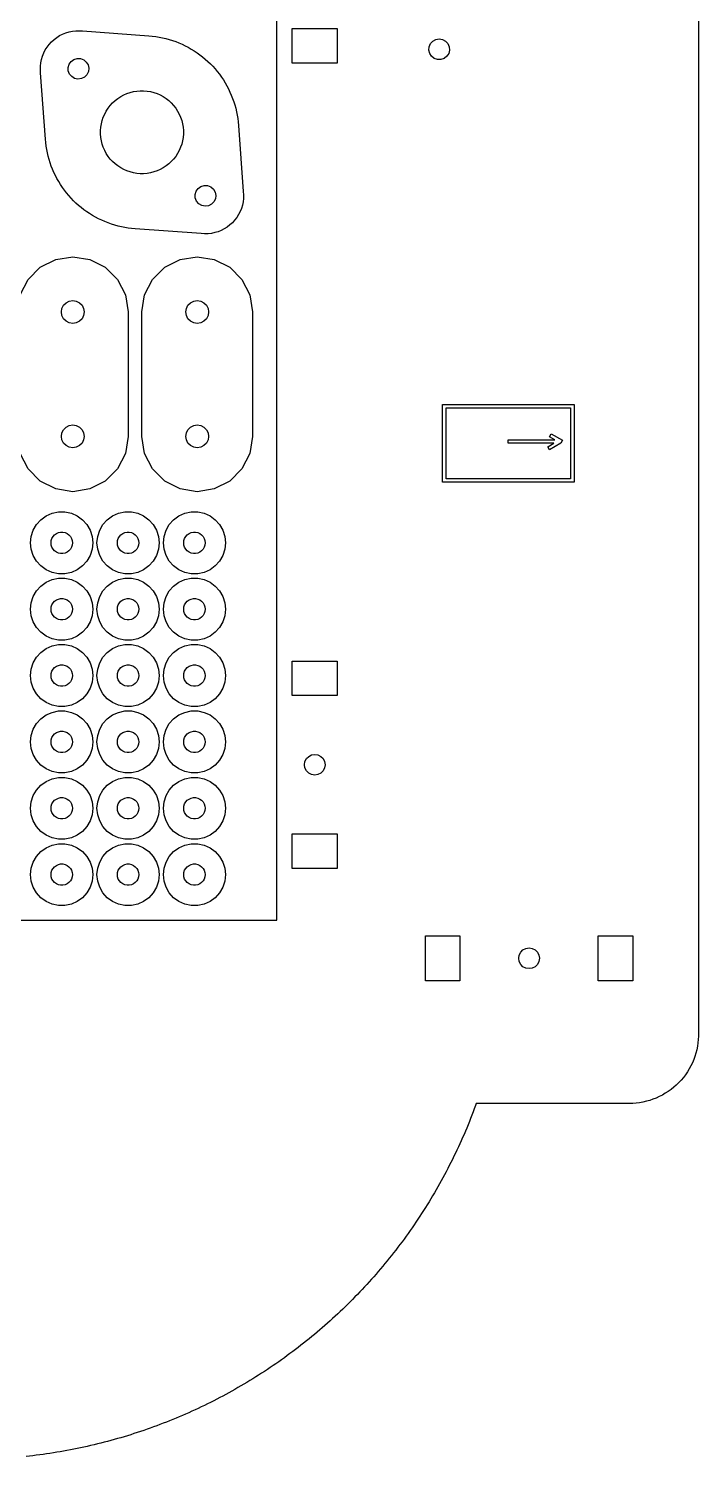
# Model space of a CAD drawing. Extents: x 3 to 1396, y 3 to 487.
# Drawn here: x 1299.6 to 1396.5, y 13.4 to 220 of the extents above; entities that cross this region are included whole.
import ezdxf

# ---------------------------------------------------------------- set-up
doc = ezdxf.new("R2010")
doc.units = 0
doc.layers.add('Layer_1', color=7, linetype='CONTINUOUS')

msp = doc.modelspace()

# ---------------------------------------------------------------- linework, layer by layer
at = {"layer": 'Layer_1', "color": 7}
for points in [[(1208.962078, 88.959543), (1208.982116, 88.959543), (1208.982088, 89.200533), (1209.09207, 89.668514), (1209.31209, 90.095516), (1209.632074, 90.456535), (1210.032096, 90.730516), (1210.482071, 90.901543), (1210.962074, 90.959539), (1335.462094, 90.959539), (1335.462094, 368.959528), (1210.962074, 368.959528), (1210.482071, 369.017527), (1210.032096, 369.188529), (1209.632074, 369.462527), (1209.31209, 369.823529), (1209.09207, 370.250528), (1208.982088, 370.718529), (1208.982088, 370.959527), (1208.96205, 370.959527), (1208.962078, 417.084527), (1208.971956, 417.584529)], [(1396.462084, 385.459529), (1396.462084, 74.45953), (1396.462084, 74.45953), (1396.462084, 74.210525), (1396.432084, 73.712516), (1396.382074, 73.216539), (1396.312083, 72.723525), (1396.212092, 72.234518), (1396.092091, 71.751523), (1395.94209, 71.274539), (1395.772079, 70.80653), (1395.582087, 70.346536), (1395.362095, 69.897521), (1395.122093, 69.45954), (1394.862082, 69.034513), (1394.582089, 68.622525), (1394.282087, 68.224535), (1393.962075, 67.842519), (1393.622082, 67.477521), (1393.26208, 67.128525), (1392.892086, 66.799539), (1392.502083, 66.48853), (1392.092071, 66.197531), (1391.672096, 65.926513), (1391.242074, 65.677536), (1390.80209, 65.449529), (1390.342096, 65.244523), (1389.882073, 65.062518), (1389.412089, 64.903514), (1388.932085, 64.768527), (1388.442091, 64.657529), (1387.952097, 64.571536), (1387.462074, 64.509531), (1386.962089, 64.471516), (1386.462076, 64.459381)], [(1301.282076, 214.521528), (1301.342076, 215.012527), (1301.442096, 215.495528), (1301.582078, 215.968529), (1301.762079, 216.425529), (1301.982071, 216.866529), (1302.252073, 217.284529), (1302.552076, 217.676527), (1302.882078, 218.040529), (1303.242081, 218.374527), (1303.632084, 218.673528), (1304.052087, 218.935529), (1304.492071, 219.159528), (1304.952093, 219.342527), (1305.422078, 219.484527), (1305.912072, 219.584527), (1306.402095, 219.639529), (1306.892089, 219.650536), (1307.382083, 219.617527), (1316.962088, 218.923529), (1317.462073, 218.879527), (1317.952096, 218.817529), (1318.45208, 218.737527), (1318.942075, 218.639528), (1319.422078, 218.524528), (1319.902082, 218.392527), (1320.382085, 218.243528), (1320.85207, 218.077528), (1321.322083, 217.893527), (1321.782077, 217.693528), (1322.23208, 217.478528), (1322.672093, 217.246527), (1323.102087, 216.999529), (1323.53208, 216.737528), (1323.952084, 216.459528), (1324.352077, 216.167527), (1324.74208, 215.860528), (1325.132083, 215.539529), (1325.502076, 215.206529), (1325.862079, 214.858527), (1326.212091, 214.499529), (1326.542093, 214.127529), (1326.862077, 213.743529), (1327.17207, 213.350529), (1327.462081, 212.944529), (1327.742074, 212.528528), (1328.002085, 212.103527), (1328.252078, 211.669528), (1328.482089, 211.226527), (1328.69209, 210.775527), (1328.892073, 210.316527), (1329.082093, 209.851529), (1329.242085, 209.380528), (1329.392086, 208.904527), (1329.532097, 208.421529), (1329.642079, 207.935528), (1329.74207, 207.444529), (1329.82208, 206.952528), (1329.88208, 206.455529), (1329.922071, 205.957528), (1330.622095, 196.383537), (1330.652096, 195.890523), (1330.642218, 195.397538)], [(1337.712082, 214.959528), (1337.712082, 219.959527), (1344.212083, 219.959527), (1344.212083, 214.959528), (1337.712082, 214.959528)], [(1357.472097, 216.835527), (1357.512088, 217.327528), (1357.70208, 217.779529), (1358.042073, 218.143528), (1358.472095, 218.378529), (1358.962089, 218.459527), (1359.452083, 218.378529), (1359.882077, 218.143528), (1360.22207, 217.779529), (1360.41209, 217.327528), (1360.462072, 216.835527), (1360.33208, 216.356528), (1360.062078, 215.943527), (1359.672075, 215.640528), (1359.212081, 215.479528), (1358.712096, 215.479528), (1358.252074, 215.640528), (1357.862071, 215.943527), (1357.592069, 216.356528), (1357.472097, 216.835527)], [(1305.282096, 214.337527), (1305.422078, 214.810529), (1305.71209, 215.212529), (1306.112083, 215.499529), (1306.582096, 215.640528), (1307.082081, 215.61953), (1307.542075, 215.440528), (1307.912096, 215.121527), (1308.17208, 214.697527), (1308.272071, 214.214529), (1308.21207, 213.72453), (1307.992078, 213.280529), (1307.642094, 212.930528), (1307.202082, 212.714527), (1306.712088, 212.652528), (1306.222093, 212.753527), (1305.80209, 213.007527), (1305.482078, 213.383529), (1305.302077, 213.843529), (1305.282039, 214.337527)], [(1301.272085, 214.028528), (1301.281963, 214.521528)], [(1330.642077, 195.397538), (1330.582076, 194.906527), (1330.492076, 194.423532), (1330.342074, 193.950528), (1330.162073, 193.493525), (1329.942081, 193.052525), (1329.672079, 192.634526), (1329.372077, 192.242519), (1329.042074, 191.878537), (1328.682072, 191.544527), (1328.292097, 191.245541), (1327.872094, 190.983526), (1327.432081, 190.759526), (1326.972087, 190.576533), (1326.502074, 190.434519), (1326.01208, 190.334527), (1325.522086, 190.279522), (1325.032092, 190.268516), (1324.542069, 190.301536), (1314.962092, 190.99552), (1314.462079, 191.039519), (1313.972085, 191.101523), (1313.482091, 191.181533), (1312.982078, 191.27952), (1312.502074, 191.394526), (1312.02207, 191.526521), (1311.542095, 191.675535), (1311.072082, 191.841538), (1310.602069, 192.025518), (1310.142075, 192.225529), (1309.692072, 192.440526), (1309.252088, 192.672513), (1308.822094, 192.919542), (1308.392072, 193.181529), (1307.982088, 193.459518), (1307.572075, 193.751533), (1307.182072, 194.058534), (1306.792069, 194.379534), (1306.422076, 194.712528), (1306.062073, 195.060536), (1305.71209, 195.419523), (1305.382087, 195.79152), (1305.062075, 196.17554), (1304.752082, 196.568534), (1304.462071, 196.974539), (1304.182078, 197.390535), (1303.922095, 197.815533), (1303.672074, 198.249534), (1303.442092, 198.692539), (1303.23209, 199.14353), (1303.032079, 199.602536), (1302.842087, 200.067525), (1302.682095, 200.538526), (1302.532094, 201.014522), (1302.392084, 201.497517), (1302.282074, 201.983532), (1302.182082, 202.474542), (1302.102072, 202.96654), (1302.042072, 203.463533), (1302.002081, 203.961529), (1301.302085, 213.535528), (1301.272085, 214.028528)], [(1309.972093, 204.712528), (1309.972093, 205.206529), (1310.012084, 205.701527), (1310.092094, 206.190528), (1310.212095, 206.671528), (1310.372086, 207.140528), (1310.572069, 207.594527), (1310.812071, 208.030527), (1311.082073, 208.445529), (1311.382075, 208.837527), (1311.722096, 209.202528), (1312.082071, 209.538528), (1312.472074, 209.842529), (1312.892077, 210.113527), (1313.33209, 210.349527), (1313.782093, 210.54953), (1314.252078, 210.710529), (1314.732081, 210.832528), (1315.222075, 210.913528), (1315.71207, 210.954527), (1316.212083, 210.954527), (1316.702077, 210.913528), (1317.192071, 210.832528), (1317.672075, 210.710529), (1318.142088, 210.54953), (1318.592091, 210.349527), (1319.032075, 210.113527), (1319.452078, 209.842529), (1319.842081, 209.538528), (1320.202084, 209.202528), (1320.542077, 208.837527), (1320.842079, 208.445529), (1321.112081, 208.030527), (1321.352083, 207.594527), (1321.552094, 207.140528), (1321.712086, 206.671528), (1321.832087, 206.190528), (1321.912097, 205.701527), (1321.962078, 205.206529), (1321.962078, 204.712528), (1321.912097, 204.217527), (1321.832087, 203.728529), (1321.712086, 203.247521), (1321.552094, 202.778524), (1321.352083, 202.324541), (1321.112081, 201.888536), (1320.842079, 201.473528), (1320.542077, 201.081521), (1320.202084, 200.716523), (1319.842081, 200.380538), (1319.452078, 200.076528), (1319.032075, 199.805538), (1318.592091, 199.569516), (1318.142088, 199.369533), (1317.672075, 199.208525), (1317.192071, 199.086521), (1316.702077, 199.005523), (1316.212083, 198.964516), (1315.71207, 198.964516), (1315.222075, 199.005523), (1314.732081, 199.086521), (1314.252078, 199.208525), (1313.782093, 199.369533), (1313.33209, 199.569516), (1312.892077, 199.805538), (1312.472074, 200.076528), (1312.082071, 200.380538), (1311.722096, 200.716523), (1311.382075, 201.081521), (1311.082073, 201.473528), (1310.812071, 201.888536), (1310.572069, 202.324541), (1310.372086, 202.778524), (1310.212095, 203.247521), (1310.092094, 203.728529), (1310.012084, 204.217527), (1309.972093, 204.712528)], [(1323.662072, 195.953515), (1323.812073, 196.42652), (1324.092094, 196.827529), (1324.492088, 197.114521), (1324.972091, 197.255519), (1325.462085, 197.235482), (1325.922079, 197.055537), (1326.302092, 196.736513), (1326.552084, 196.31253), (1326.652075, 195.829535), (1326.592075, 195.339513), (1326.372083, 194.895521), (1326.022071, 194.545537), (1325.582086, 194.329524), (1325.092092, 194.268536), (1324.612088, 194.369543), (1324.182095, 194.622527), (1323.862083, 194.99952), (1323.682082, 195.458526), (1323.662044, 195.953515)], [(1297.96207, 160.95954), (1297.96207, 178.959533), (1298.352073, 181.431517), (1299.492081, 183.661524), (1301.262094, 185.431537), (1303.492073, 186.567538), (1305.962082, 186.959517), (1308.432091, 186.567538), (1310.66207, 185.431537), (1312.432083, 183.661524), (1313.572091, 181.431517), (1313.962094, 178.959533), (1313.962094, 160.95954), (1313.572091, 158.487528), (1312.432083, 156.257521), (1310.66207, 154.487536), (1308.432091, 153.351535), (1305.962082, 152.959528), (1303.492073, 153.351535), (1301.262094, 154.487536), (1299.492081, 156.257521), (1298.352073, 158.487528), (1297.96207, 160.95954)], [(1315.96209, 160.95954), (1315.96209, 178.959533), (1316.352093, 181.431517), (1317.492073, 183.661524), (1319.262086, 185.431537), (1321.492094, 186.567538), (1323.962074, 186.959517), (1326.432083, 186.567538), (1328.66209, 185.431537), (1330.432075, 183.661524), (1331.572084, 181.431517), (1331.962086, 178.959533), (1331.962086, 160.95954), (1331.572084, 158.487528), (1330.432075, 156.257521), (1328.66209, 154.487536), (1326.432083, 153.351535), (1323.962074, 152.959528), (1321.492094, 153.351535), (1319.262086, 154.487536), (1317.492073, 156.257521), (1316.352093, 158.487528), (1315.96209, 160.95954)], [(1304.31207, 178.959533), (1304.39208, 179.469536), (1304.622091, 179.92953), (1304.992084, 180.294528), (1305.452078, 180.528519), (1305.962082, 180.609517), (1306.472086, 180.528519), (1306.93208, 180.294528), (1307.302073, 179.92953), (1307.532084, 179.469536), (1307.612094, 178.959533), (1307.532084, 178.449529), (1307.302073, 177.989535), (1306.93208, 177.624537), (1306.472086, 177.390518), (1305.962082, 177.30952), (1305.452078, 177.390518), (1304.992084, 177.624537), (1304.622091, 177.989535), (1304.39208, 178.449529), (1304.31207, 178.959533)], [(1322.31209, 178.959533), (1322.392072, 179.469536), (1322.622083, 179.92953), (1322.992076, 180.294528), (1323.45207, 180.528519), (1323.962074, 180.609517), (1324.472078, 180.528519), (1324.932072, 180.294528), (1325.302094, 179.92953), (1325.532076, 179.469536), (1325.612086, 178.959533), (1325.532076, 178.449529), (1325.302094, 177.989535), (1324.932072, 177.624537), (1324.472078, 177.390518), (1323.962074, 177.30952), (1323.45207, 177.390518), (1322.992076, 177.624537), (1322.622083, 177.989535), (1322.392072, 178.449529), (1322.31209, 178.959533)], [(1304.31207, 160.95954), (1304.39208, 161.469516), (1304.622091, 161.929538), (1304.992084, 162.294536), (1305.452078, 162.528527), (1305.962082, 162.609524), (1306.472086, 162.528527), (1306.93208, 162.294536), (1307.302073, 161.929538), (1307.532084, 161.469516), (1307.612094, 160.95954), (1307.532084, 160.449537), (1307.302073, 159.989514), (1306.93208, 159.624516), (1306.472086, 159.390526), (1305.962082, 159.309528), (1305.452078, 159.390526), (1304.992084, 159.624516), (1304.622091, 159.989543), (1304.39208, 160.449537), (1304.31207, 160.95954)], [(1322.31209, 160.95954), (1322.392072, 161.469516), (1322.622083, 161.929538), (1322.992076, 162.294536), (1323.45207, 162.528527), (1323.962074, 162.609524), (1324.472078, 162.528527), (1324.932072, 162.294536), (1325.302094, 161.929538), (1325.532076, 161.469516), (1325.612086, 160.95954), (1325.532076, 160.449537), (1325.302094, 159.989514), (1324.932072, 159.624516), (1324.472078, 159.390526), (1323.962074, 159.309528), (1323.45207, 159.390526), (1322.992076, 159.624516), (1322.622083, 159.989543), (1322.392072, 160.449537), (1322.31209, 160.95954)], [(1299.862074, 145.55952), (1299.962094, 146.495539), (1300.252077, 147.389534), (1300.72209, 148.204535), (1301.352095, 148.903515), (1302.112091, 149.456529), (1302.972079, 149.839533), (1303.892095, 150.034521), (1304.832092, 150.034521), (1305.75208, 149.839533), (1306.612096, 149.456529), (1307.372092, 148.903543), (1308.002097, 148.204535), (1308.472082, 147.389534), (1308.762093, 146.495539), (1308.862085, 145.55952), (1308.762093, 144.62353), (1308.472082, 143.729535), (1308.002097, 142.914534), (1307.372092, 142.215526), (1306.612096, 141.662539), (1305.75208, 141.279536), (1304.832092, 141.08452), (1303.892095, 141.08452), (1302.972079, 141.279536), (1302.112091, 141.662539), (1301.352095, 142.215526), (1300.72209, 142.914534), (1300.252077, 143.729535), (1299.962094, 144.62353), (1299.862074, 145.55952)], [(1309.462089, 145.55952), (1309.56208, 146.495539), (1309.852092, 147.389534), (1310.322077, 148.204535), (1310.952081, 148.903515), (1311.712078, 149.456529), (1312.572093, 149.839533), (1313.492081, 150.034521), (1314.432079, 150.034521), (1315.352095, 149.839533), (1316.212083, 149.456529), (1316.972079, 148.903543), (1317.602084, 148.204535), (1318.072096, 147.389534), (1318.36208, 146.495539), (1318.462071, 145.55952), (1318.36208, 144.62353), (1318.072096, 143.729535), (1317.602084, 142.914534), (1316.972079, 142.215526), (1316.212083, 141.662539), (1315.352095, 141.279536), (1314.432079, 141.08452), (1313.492081, 141.08452), (1312.572093, 141.279536), (1311.712078, 141.662539), (1310.952081, 142.215526), (1310.322077, 142.914534), (1309.852092, 143.729535), (1309.56208, 144.62353), (1309.462089, 145.55952)], [(1319.062076, 145.55952), (1319.162095, 146.495539), (1319.452078, 147.389534), (1319.922091, 148.204535), (1320.552096, 148.903515), (1321.312092, 149.456529), (1322.17208, 149.839533), (1323.092096, 150.034521), (1324.032094, 150.034521), (1324.952082, 149.839533), (1325.812069, 149.456529), (1326.572094, 148.903543), (1327.20207, 148.204535), (1327.672083, 147.389534), (1327.962094, 146.495539), (1328.062086, 145.55952), (1327.962094, 144.62353), (1327.672083, 143.729535), (1327.20207, 142.914534), (1326.572094, 142.215526), (1325.812069, 141.662539), (1324.952082, 141.279536), (1324.032094, 141.08452), (1323.092096, 141.08452), (1322.17208, 141.279536), (1321.312092, 141.662539), (1320.552096, 142.215526), (1319.922091, 142.914534), (1319.452078, 143.729535), (1319.162095, 144.62353), (1319.062076, 145.55952)], [(1302.812087, 145.55952), (1302.842087, 145.881536), (1302.942078, 146.189525), (1303.112089, 146.470534), (1303.322091, 146.711523), (1303.582074, 146.901515), (1303.882076, 147.033539), (1304.202088, 147.101526), (1304.522071, 147.101526), (1304.842083, 147.033539), (1305.132095, 146.901515), (1305.402097, 146.711523), (1305.61207, 146.470534), (1305.782081, 146.189525), (1305.882072, 145.881536), (1305.912072, 145.55952), (1305.882072, 145.237533), (1305.782081, 144.929516), (1305.61207, 144.648535), (1305.402097, 144.407517), (1305.132095, 144.217525), (1304.842083, 144.08553), (1304.522071, 144.017515), (1304.202088, 144.017515), (1303.882076, 144.08553), (1303.582074, 144.217525), (1303.322091, 144.407517), (1303.112089, 144.648535), (1302.942078, 144.929516), (1302.842087, 145.237533), (1302.812087, 145.55952)], [(1312.412073, 145.55952), (1312.442074, 145.881536), (1312.542093, 146.189525), (1312.712076, 146.470534), (1312.922077, 146.711523), (1313.192079, 146.901515), (1313.482091, 147.033539), (1313.802074, 147.101526), (1314.122086, 147.101526), (1314.44207, 147.033539), (1314.742072, 146.901515), (1315.002083, 146.711523), (1315.212085, 146.470534), (1315.382095, 146.189525), (1315.482087, 145.881536), (1315.512087, 145.55952), (1315.482087, 145.237533), (1315.382095, 144.929516), (1315.212085, 144.648535), (1315.002083, 144.407517), (1314.742072, 144.217525), (1314.44207, 144.08553), (1314.122086, 144.017515), (1313.802074, 144.017515), (1313.482091, 144.08553), (1313.192079, 144.217525), (1312.922077, 144.407517), (1312.712076, 144.648535), (1312.542093, 144.929516), (1312.442074, 145.237533), (1312.412073, 145.55952)], [(1322.012088, 145.55952), (1322.042088, 145.881536), (1322.14208, 146.189525), (1322.31209, 146.470534), (1322.522092, 146.711523), (1322.792094, 146.901515), (1323.082077, 147.033539), (1323.402089, 147.101526), (1323.722072, 147.101526), (1324.042084, 147.033539), (1324.342086, 146.901515), (1324.60207, 146.711523), (1324.812071, 146.470534), (1324.982082, 146.189525), (1325.082073, 145.881536), (1325.112073, 145.55952), (1325.082073, 145.237533), (1324.982082, 144.929516), (1324.812071, 144.648535), (1324.60207, 144.407517), (1324.342086, 144.217525), (1324.042084, 144.08553), (1323.722072, 144.017515), (1323.402089, 144.017515), (1323.082077, 144.08553), (1322.792094, 144.217525), (1322.522092, 144.407517), (1322.31209, 144.648535), (1322.14208, 144.929516), (1322.042088, 145.237533), (1322.012088, 145.55952)], [(1299.862074, 135.959534), (1299.962094, 136.895524), (1300.252077, 137.789519), (1300.72209, 138.604521), (1301.352095, 139.303529), (1302.112091, 139.856515), (1302.972079, 140.239519), (1303.892095, 140.434534), (1304.832092, 140.434534), (1305.75208, 140.239519), (1306.612096, 139.856515), (1307.372092, 139.303529), (1308.002097, 138.604521), (1308.472082, 137.789519), (1308.762093, 136.895524), (1308.862085, 135.959534), (1308.762093, 135.023516), (1308.472082, 134.12952), (1308.002097, 133.314519), (1307.372092, 132.615539), (1306.612096, 132.062525), (1305.75208, 131.679521), (1304.832092, 131.484534), (1303.892095, 131.484534), (1302.972079, 131.679521), (1302.112091, 132.062525), (1301.352095, 132.615539), (1300.72209, 133.314519), (1300.252077, 134.12952), (1299.962094, 135.023516), (1299.862074, 135.959534)], [(1309.462089, 135.959534), (1309.56208, 136.895524), (1309.852092, 137.789519), (1310.322077, 138.604521), (1310.952081, 139.303529), (1311.712078, 139.856515), (1312.572093, 140.239519), (1313.492081, 140.434534), (1314.432079, 140.434534), (1315.352095, 140.239519), (1316.212083, 139.856515), (1316.972079, 139.303529), (1317.602084, 138.604521), (1318.072096, 137.789519), (1318.36208, 136.895524), (1318.462071, 135.959534), (1318.36208, 135.023516), (1318.072096, 134.12952), (1317.602084, 133.314519), (1316.972079, 132.615539), (1316.212083, 132.062525), (1315.352095, 131.679521), (1314.432079, 131.484534), (1313.492081, 131.484534), (1312.572093, 131.679521), (1311.712078, 132.062525), (1310.952081, 132.615539), (1310.322077, 133.314519), (1309.852092, 134.12952), (1309.56208, 135.023516), (1309.462089, 135.959534)], [(1319.062076, 135.959534), (1319.162095, 136.895524), (1319.452078, 137.789519), (1319.922091, 138.604521), (1320.552096, 139.303529), (1321.312092, 139.856515), (1322.17208, 140.239519), (1323.092096, 140.434534), (1324.032094, 140.434534), (1324.952082, 140.239519), (1325.812069, 139.856515), (1326.572094, 139.303529), (1327.20207, 138.604521), (1327.672083, 137.789519), (1327.962094, 136.895524), (1328.062086, 135.959534), (1327.962094, 135.023516), (1327.672083, 134.12952), (1327.20207, 133.314519), (1326.572094, 132.615539), (1325.812069, 132.062525), (1324.952082, 131.679521), (1324.032094, 131.484534), (1323.092096, 131.484534), (1322.17208, 131.679521), (1321.312092, 132.062525), (1320.552096, 132.615539), (1319.922091, 133.314519), (1319.452078, 134.12952), (1319.162095, 135.023516), (1319.062076, 135.959534)], [(1302.812087, 135.959534), (1302.842087, 136.281521), (1302.942078, 136.589539), (1303.112089, 136.870519), (1303.322091, 137.111537), (1303.582074, 137.301529), (1303.882076, 137.433524), (1304.202088, 137.50154), (1304.522071, 137.50154), (1304.842083, 137.433524), (1305.132095, 137.301529), (1305.402097, 137.111537), (1305.61207, 136.870519), (1305.782081, 136.589539), (1305.882072, 136.281521), (1305.912072, 135.959534), (1305.882072, 135.637518), (1305.782081, 135.329529), (1305.61207, 135.048521), (1305.402097, 134.807531), (1305.132095, 134.617539), (1304.842083, 134.485515), (1304.522071, 134.417528), (1304.202088, 134.417528), (1303.882076, 134.485515), (1303.582074, 134.617539), (1303.322091, 134.807531), (1303.112089, 135.048521), (1302.942078, 135.329529), (1302.842087, 135.637518), (1302.812087, 135.959534)], [(1312.412073, 135.959534), (1312.442074, 136.281521), (1312.542093, 136.589539), (1312.712076, 136.870519), (1312.922077, 137.111537), (1313.192079, 137.301529), (1313.482091, 137.433524), (1313.802074, 137.50154), (1314.122086, 137.50154), (1314.44207, 137.433524), (1314.742072, 137.301529), (1315.002083, 137.111537), (1315.212085, 136.870519), (1315.382095, 136.589539), (1315.482087, 136.281521), (1315.512087, 135.959534), (1315.482087, 135.637518), (1315.382095, 135.329529), (1315.212085, 135.048521), (1315.002083, 134.807531), (1314.742072, 134.617539), (1314.44207, 134.485515), (1314.122086, 134.417528), (1313.802074, 134.417528), (1313.482091, 134.485515), (1313.192079, 134.617539), (1312.922077, 134.807531), (1312.712076, 135.048521), (1312.542093, 135.329529), (1312.442074, 135.637518), (1312.412073, 135.959534)], [(1322.012088, 135.959534), (1322.042088, 136.281521), (1322.14208, 136.589539), (1322.31209, 136.870519), (1322.522092, 137.111537), (1322.792094, 137.301529), (1323.082077, 137.433524), (1323.402089, 137.50154), (1323.722072, 137.50154), (1324.042084, 137.433524), (1324.342086, 137.301529), (1324.60207, 137.111537), (1324.812071, 136.870519), (1324.982082, 136.589539), (1325.082073, 136.281521), (1325.112073, 135.959534), (1325.082073, 135.637518), (1324.982082, 135.329529), (1324.812071, 135.048521), (1324.60207, 134.807531), (1324.342086, 134.617539), (1324.042084, 134.485515), (1323.722072, 134.417528), (1323.402089, 134.417528), (1323.082077, 134.485515), (1322.792094, 134.617539), (1322.522092, 134.807531), (1322.31209, 135.048521), (1322.14208, 135.329529), (1322.042088, 135.637518), (1322.012088, 135.959534)], [(1299.862074, 126.359519), (1299.962094, 127.295537), (1300.252077, 128.189533), (1300.72209, 129.004534), (1301.352095, 129.703542), (1302.112091, 130.256528), (1302.972079, 130.639532), (1303.892095, 130.834519), (1304.832092, 130.834519), (1305.75208, 130.639532), (1306.612096, 130.256528), (1307.372092, 129.703542), (1308.002097, 129.004534), (1308.472082, 128.189533), (1308.762093, 127.295537), (1308.862085, 126.359519), (1308.762093, 125.423529), (1308.472082, 124.529534), (1308.002097, 123.714533), (1307.372092, 123.015525), (1306.612096, 122.462538), (1305.75208, 122.079535), (1304.832092, 121.884519), (1303.892095, 121.884519), (1302.972079, 122.079535), (1302.112091, 122.462538), (1301.352095, 123.015525), (1300.72209, 123.714533), (1300.252077, 124.529534), (1299.962094, 125.423529), (1299.862074, 126.359519)], [(1309.462089, 126.359519), (1309.56208, 127.295537), (1309.852092, 128.189533), (1310.322077, 129.004534), (1310.952081, 129.703542), (1311.712078, 130.256528), (1312.572093, 130.639532), (1313.492081, 130.834519), (1314.432079, 130.834519), (1315.352095, 130.639532), (1316.212083, 130.256528), (1316.972079, 129.703542), (1317.602084, 129.004534), (1318.072096, 128.189533), (1318.36208, 127.295537), (1318.462071, 126.359519), (1318.36208, 125.423529), (1318.072096, 124.529534), (1317.602084, 123.714533), (1316.972079, 123.015525), (1316.212083, 122.462538), (1315.352095, 122.079535), (1314.432079, 121.884519), (1313.492081, 121.884519), (1312.572093, 122.079535), (1311.712078, 122.462538), (1310.952081, 123.015525), (1310.322077, 123.714533), (1309.852092, 124.529534), (1309.56208, 125.423529), (1309.462089, 126.359519)], [(1319.062076, 126.359519), (1319.162095, 127.295537), (1319.452078, 128.189533), (1319.922091, 129.004534), (1320.552096, 129.703542), (1321.312092, 130.256528), (1322.17208, 130.639532), (1323.092096, 130.834519), (1324.032094, 130.834519), (1324.952082, 130.639532), (1325.812069, 130.256528), (1326.572094, 129.703542), (1327.20207, 129.004534), (1327.672083, 128.189533), (1327.962094, 127.295537), (1328.062086, 126.359519), (1327.962094, 125.423529), (1327.672083, 124.529534), (1327.20207, 123.714533), (1326.572094, 123.015525), (1325.812069, 122.462538), (1324.952082, 122.079535), (1324.032094, 121.884519), (1323.092096, 121.884519), (1322.17208, 122.079535), (1321.312092, 122.462538), (1320.552096, 123.015525), (1319.922091, 123.714533), (1319.452078, 124.529534), (1319.162095, 125.423529), (1319.062076, 126.359519)], [(1337.712082, 123.459517), (1337.712082, 128.459535), (1344.212083, 128.459535), (1344.212083, 123.459517), (1337.712082, 123.459517)], [(1302.812087, 126.359519), (1302.842087, 126.681535), (1302.942078, 126.989524), (1303.112089, 127.270533), (1303.322091, 127.511522), (1303.582074, 127.701514), (1303.882076, 127.833538), (1304.202088, 127.901525), (1304.522071, 127.901525), (1304.842083, 127.833538), (1305.132095, 127.701514), (1305.402097, 127.511522), (1305.61207, 127.270533), (1305.782081, 126.989524), (1305.882072, 126.681535), (1305.912072, 126.359519), (1305.882072, 126.037532), (1305.782081, 125.729515), (1305.61207, 125.448534), (1305.402097, 125.207516), (1305.132095, 125.017524), (1304.842083, 124.885529), (1304.522071, 124.817513), (1304.202088, 124.817513), (1303.882076, 124.885529), (1303.582074, 125.017524), (1303.322091, 125.207516), (1303.112089, 125.448534), (1302.942078, 125.729515), (1302.842087, 126.037532), (1302.812087, 126.359519)], [(1312.412073, 126.359519), (1312.442074, 126.681535), (1312.542093, 126.989524), (1312.712076, 127.270533), (1312.922077, 127.511522), (1313.192079, 127.701514), (1313.482091, 127.833538), (1313.802074, 127.901525), (1314.122086, 127.901525), (1314.44207, 127.833538), (1314.742072, 127.701514), (1315.002083, 127.511522), (1315.212085, 127.270533), (1315.382095, 126.989524), (1315.482087, 126.681535), (1315.512087, 126.359519), (1315.482087, 126.037532), (1315.382095, 125.729515), (1315.212085, 125.448534), (1315.002083, 125.207516), (1314.742072, 125.017524), (1314.44207, 124.885529), (1314.122086, 124.817513), (1313.802074, 124.817513), (1313.482091, 124.885529), (1313.192079, 125.017524), (1312.922077, 125.207516), (1312.712076, 125.448534), (1312.542093, 125.729515), (1312.442074, 126.037532), (1312.412073, 126.359519)], [(1322.012088, 126.359519), (1322.042088, 126.681535), (1322.14208, 126.989524), (1322.31209, 127.270533), (1322.522092, 127.511522), (1322.792094, 127.701514), (1323.082077, 127.833538), (1323.402089, 127.901525), (1323.722072, 127.901525), (1324.042084, 127.833538), (1324.342086, 127.701514), (1324.60207, 127.511522), (1324.812071, 127.270533), (1324.982082, 126.989524), (1325.082073, 126.681535), (1325.112073, 126.359519), (1325.082073, 126.037532), (1324.982082, 125.729515), (1324.812071, 125.448534), (1324.60207, 125.207516), (1324.342086, 125.017524), (1324.042084, 124.885529), (1323.722072, 124.817513), (1323.402089, 124.817513), (1323.082077, 124.885529), (1322.792094, 125.017524), (1322.522092, 125.207516), (1322.31209, 125.448534), (1322.14208, 125.729515), (1322.042088, 126.037532), (1322.012088, 126.359519)], [(1299.862074, 116.759533), (1299.962094, 117.695523), (1300.252077, 118.589518), (1300.72209, 119.404519), (1301.352095, 120.103527), (1302.112091, 120.656514), (1302.972079, 121.039517), (1303.892095, 121.234533), (1304.832092, 121.234533), (1305.75208, 121.039517), (1306.612096, 120.656514), (1307.372092, 120.103527), (1308.002097, 119.404519), (1308.472082, 118.589518), (1308.762093, 117.695523), (1308.862085, 116.759533), (1308.762093, 115.823543), (1308.472082, 114.929519), (1308.002097, 114.114518), (1307.372092, 113.415538), (1306.612096, 112.862524), (1305.75208, 112.47952), (1304.832092, 112.284533), (1303.892095, 112.284533), (1302.972079, 112.47952), (1302.112091, 112.862524), (1301.352095, 113.415538), (1300.72209, 114.114518), (1300.252077, 114.929519), (1299.962094, 115.823515), (1299.862074, 116.759533)], [(1309.462089, 116.759533), (1309.56208, 117.695523), (1309.852092, 118.589518), (1310.322077, 119.404519), (1310.952081, 120.103527), (1311.712078, 120.656514), (1312.572093, 121.039517), (1313.492081, 121.234533), (1314.432079, 121.234533), (1315.352095, 121.039517), (1316.212083, 120.656514), (1316.972079, 120.103527), (1317.602084, 119.404519), (1318.072096, 118.589518), (1318.36208, 117.695523), (1318.462071, 116.759533), (1318.36208, 115.823543), (1318.072096, 114.929519), (1317.602084, 114.114518), (1316.972079, 113.415538), (1316.212083, 112.862524), (1315.352095, 112.47952), (1314.432079, 112.284533), (1313.492081, 112.284533), (1312.572093, 112.47952), (1311.712078, 112.862524), (1310.952081, 113.415538), (1310.322077, 114.114518), (1309.852092, 114.929519), (1309.56208, 115.823515), (1309.462089, 116.759533)], [(1319.062076, 116.759533), (1319.162095, 117.695523), (1319.452078, 118.589518), (1319.922091, 119.404519), (1320.552096, 120.103527), (1321.312092, 120.656514), (1322.17208, 121.039517), (1323.092096, 121.234533), (1324.032094, 121.234533), (1324.952082, 121.039517), (1325.812069, 120.656514), (1326.572094, 120.103527), (1327.20207, 119.404519), (1327.672083, 118.589518), (1327.962094, 117.695523), (1328.062086, 116.759533), (1327.962094, 115.823543), (1327.672083, 114.929519), (1327.20207, 114.114518), (1326.572094, 113.415538), (1325.812069, 112.862524), (1324.952082, 112.47952), (1324.032094, 112.284533), (1323.092096, 112.284533), (1322.17208, 112.47952), (1321.312092, 112.862524), (1320.552096, 113.415538), (1319.922091, 114.114518), (1319.452078, 114.929519), (1319.162095, 115.823515), (1319.062076, 116.759533)], [(1302.812087, 116.759533), (1302.842087, 117.08152), (1302.942078, 117.389537), (1303.112089, 117.670518), (1303.322091, 117.911536), (1303.582074, 118.101528), (1303.882076, 118.233523), (1304.202088, 118.301539), (1304.522071, 118.301539), (1304.842083, 118.233523), (1305.132095, 118.101528), (1305.402097, 117.911536), (1305.61207, 117.670518), (1305.782081, 117.389537), (1305.882072, 117.08152), (1305.912072, 116.759533), (1305.882072, 116.437517), (1305.782081, 116.129528), (1305.61207, 115.848519), (1305.402097, 115.60753), (1305.132095, 115.417538), (1304.842083, 115.285514), (1304.522071, 115.217527), (1304.202088, 115.217527), (1303.882076, 115.285514), (1303.582074, 115.417538), (1303.322091, 115.60753), (1303.112089, 115.848519), (1302.942078, 116.129528), (1302.842087, 116.437517), (1302.812087, 116.759533)], [(1312.412073, 116.759533), (1312.442074, 117.08152), (1312.542093, 117.389537), (1312.712076, 117.670518), (1312.922077, 117.911536), (1313.192079, 118.101528), (1313.482091, 118.233523), (1313.802074, 118.301539), (1314.122086, 118.301539), (1314.44207, 118.233523), (1314.742072, 118.101528), (1315.002083, 117.911536), (1315.212085, 117.670518), (1315.382095, 117.389537), (1315.482087, 117.08152), (1315.512087, 116.759533), (1315.482087, 116.437517), (1315.382095, 116.129528), (1315.212085, 115.848519), (1315.002083, 115.60753), (1314.742072, 115.417538), (1314.44207, 115.285514), (1314.122086, 115.217527), (1313.802074, 115.217527), (1313.482091, 115.285514), (1313.192079, 115.417538), (1312.922077, 115.60753), (1312.712076, 115.848519), (1312.542093, 116.129528), (1312.442074, 116.437517), (1312.412073, 116.759533)], [(1322.012088, 116.759533), (1322.042088, 117.08152), (1322.14208, 117.389537), (1322.31209, 117.670518), (1322.522092, 117.911536), (1322.792094, 118.101528), (1323.082077, 118.233523), (1323.402089, 118.301539), (1323.722072, 118.301539), (1324.042084, 118.233523), (1324.342086, 118.101528), (1324.60207, 117.911536), (1324.812071, 117.670518), (1324.982082, 117.389537), (1325.082073, 117.08152), (1325.112073, 116.759533), (1325.082073, 116.437517), (1324.982082, 116.129528), (1324.812071, 115.848519), (1324.60207, 115.60753), (1324.342086, 115.417538), (1324.042084, 115.285514), (1323.722072, 115.217527), (1323.402089, 115.217527), (1323.082077, 115.285514), (1322.792094, 115.417538), (1322.522092, 115.60753), (1322.31209, 115.848519), (1322.14208, 116.129528), (1322.042088, 116.437517), (1322.012088, 116.759533)], [(1339.462086, 113.459537), (1339.532077, 113.923538), (1339.752097, 114.341537), (1340.082071, 114.673515), (1340.502074, 114.886537), (1340.962097, 114.959519), (1341.422091, 114.886537), (1341.842094, 114.673515), (1342.172096, 114.341537), (1342.392088, 113.923538), (1342.46208, 113.459537), (1342.392088, 112.995535), (1342.172096, 112.577536), (1341.842094, 112.245529), (1341.422091, 112.032536), (1340.962097, 111.959525), (1340.502074, 112.032536), (1340.082071, 112.245529), (1339.752097, 112.577536), (1339.532077, 112.995535), (1339.462086, 113.459537)], [(1299.862074, 107.159518), (1299.962094, 108.095536), (1300.252077, 108.989532), (1300.72209, 109.804533), (1301.352095, 110.503541), (1302.112091, 111.056527), (1302.972079, 111.439531), (1303.892095, 111.634518), (1304.832092, 111.634518), (1305.75208, 111.439531), (1306.612096, 111.056527), (1307.372092, 110.503541), (1308.002097, 109.804533), (1308.472082, 108.989532), (1308.762093, 108.095536), (1308.862085, 107.159518), (1308.762093, 106.223528), (1308.472082, 105.329533), (1308.002097, 104.514531), (1307.372092, 103.815523), (1306.612096, 103.262537), (1305.75208, 102.879533), (1304.832092, 102.684518), (1303.892095, 102.684518), (1302.972079, 102.879533), (1302.112091, 103.262537), (1301.352095, 103.815523), (1300.72209, 104.514531), (1300.252077, 105.329533), (1299.962094, 106.223528), (1299.862074, 107.159518)], [(1309.462089, 107.159518), (1309.56208, 108.095536), (1309.852092, 108.989532), (1310.322077, 109.804533), (1310.952081, 110.503541), (1311.712078, 111.056527), (1312.572093, 111.439531), (1313.492081, 111.634518), (1314.432079, 111.634518), (1315.352095, 111.439531), (1316.212083, 111.056527), (1316.972079, 110.503541), (1317.602084, 109.804533), (1318.072096, 108.989532), (1318.36208, 108.095536), (1318.462071, 107.159518), (1318.36208, 106.223528), (1318.072096, 105.329533), (1317.602084, 104.514531), (1316.972079, 103.815523), (1316.212083, 103.262537), (1315.352095, 102.879533), (1314.432079, 102.684518), (1313.492081, 102.684518), (1312.572093, 102.879533), (1311.712078, 103.262537), (1310.952081, 103.815523), (1310.322077, 104.514531), (1309.852092, 105.329533), (1309.56208, 106.223528), (1309.462089, 107.159518)], [(1319.062076, 107.159518), (1319.162095, 108.095536), (1319.452078, 108.989532), (1319.922091, 109.804533), (1320.552096, 110.503541), (1321.312092, 111.056527), (1322.17208, 111.439531), (1323.092096, 111.634518), (1324.032094, 111.634518), (1324.952082, 111.439531), (1325.812069, 111.056527), (1326.572094, 110.503541), (1327.20207, 109.804533), (1327.672083, 108.989532), (1327.962094, 108.095536), (1328.062086, 107.159518), (1327.962094, 106.223528), (1327.672083, 105.329533), (1327.20207, 104.514531), (1326.572094, 103.815523), (1325.812069, 103.262537), (1324.952082, 102.879533), (1324.032094, 102.684518), (1323.092096, 102.684518), (1322.17208, 102.879533), (1321.312092, 103.262537), (1320.552096, 103.815523), (1319.922091, 104.514531), (1319.452078, 105.329533), (1319.162095, 106.223528), (1319.062076, 107.159518)], [(1302.812087, 107.159518), (1302.842087, 107.481534), (1302.942078, 107.789523), (1303.112089, 108.070531), (1303.322091, 108.311521), (1303.582074, 108.501513), (1303.882076, 108.633537), (1304.202088, 108.701524), (1304.522071, 108.701524), (1304.842083, 108.633537), (1305.132095, 108.501541), (1305.402097, 108.311521), (1305.61207, 108.070531), (1305.782081, 107.789523), (1305.882072, 107.481534), (1305.912072, 107.159518), (1305.882072, 106.837531), (1305.782081, 106.529542), (1305.61207, 106.248533), (1305.402097, 106.007515), (1305.132095, 105.817523), (1304.842083, 105.685528), (1304.522071, 105.617512), (1304.202088, 105.617512), (1303.882076, 105.685528), (1303.582074, 105.817523), (1303.322091, 106.007515), (1303.112089, 106.248533), (1302.942078, 106.529513), (1302.842087, 106.837531), (1302.812087, 107.159518)], [(1312.412073, 107.159518), (1312.442074, 107.481534), (1312.542093, 107.789523), (1312.712076, 108.070531), (1312.922077, 108.311521), (1313.192079, 108.501513), (1313.482091, 108.633537), (1313.802074, 108.701524), (1314.122086, 108.701524), (1314.44207, 108.633537), (1314.742072, 108.501541), (1315.002083, 108.311521), (1315.212085, 108.070531), (1315.382095, 107.789523), (1315.482087, 107.481534), (1315.512087, 107.159518), (1315.482087, 106.837531), (1315.382095, 106.529542), (1315.212085, 106.248533), (1315.002083, 106.007515), (1314.742072, 105.817523), (1314.44207, 105.685528), (1314.122086, 105.617512), (1313.802074, 105.617512), (1313.482091, 105.685528), (1313.192079, 105.817523), (1312.922077, 106.007515), (1312.712076, 106.248533), (1312.542093, 106.529513), (1312.442074, 106.837531), (1312.412073, 107.159518)], [(1322.012088, 107.159518), (1322.042088, 107.481534), (1322.14208, 107.789523), (1322.31209, 108.070531), (1322.522092, 108.311521), (1322.792094, 108.501513), (1323.082077, 108.633537), (1323.402089, 108.701524), (1323.722072, 108.701524), (1324.042084, 108.633537), (1324.342086, 108.501541), (1324.60207, 108.311521), (1324.812071, 108.070531), (1324.982082, 107.789523), (1325.082073, 107.481534), (1325.112073, 107.159518), (1325.082073, 106.837531), (1324.982082, 106.529542), (1324.812071, 106.248533), (1324.60207, 106.007515), (1324.342086, 105.817523), (1324.042084, 105.685528), (1323.722072, 105.617512), (1323.402089, 105.617512), (1323.082077, 105.685528), (1322.792094, 105.817523), (1322.522092, 106.007515), (1322.31209, 106.248533), (1322.14208, 106.529513), (1322.042088, 106.837531), (1322.012088, 107.159518)], [(1337.712082, 98.459538), (1337.712082, 103.459528), (1344.212083, 103.459528), (1344.212083, 98.459538), (1337.712082, 98.459538)], [(1299.862074, 97.559532), (1299.962094, 98.495522), (1300.252077, 99.389517), (1300.72209, 100.204518), (1301.352095, 100.903526), (1302.112091, 101.456513), (1302.972079, 101.839516), (1303.892095, 102.034532), (1304.832092, 102.034532), (1305.75208, 101.839516), (1306.612096, 101.456513), (1307.372092, 100.903526), (1308.002097, 100.204518), (1308.472082, 99.389517), (1308.762093, 98.495522), (1308.862085, 97.559532), (1308.762093, 96.623513), (1308.472082, 95.729518), (1308.002097, 94.914517), (1307.372092, 94.215537), (1306.612096, 93.662523), (1305.75208, 93.279519), (1304.832092, 93.084531), (1303.892095, 93.084531), (1302.972079, 93.279519), (1302.112091, 93.662523), (1301.352095, 94.215537), (1300.72209, 94.914517), (1300.252077, 95.729518), (1299.962094, 96.623542), (1299.862074, 97.559532)], [(1309.462089, 97.559532), (1309.56208, 98.495522), (1309.852092, 99.389517), (1310.322077, 100.204518), (1310.952081, 100.903526), (1311.712078, 101.456513), (1312.572093, 101.839516), (1313.492081, 102.034532), (1314.432079, 102.034532), (1315.352095, 101.839516), (1316.212083, 101.456513), (1316.972079, 100.903526), (1317.602084, 100.204518), (1318.072096, 99.389517), (1318.36208, 98.495522), (1318.462071, 97.559532), (1318.36208, 96.623513), (1318.072096, 95.729518), (1317.602084, 94.914517), (1316.972079, 94.215537), (1316.212083, 93.662523), (1315.352095, 93.279519), (1314.432079, 93.084531), (1313.492081, 93.084531), (1312.572093, 93.279519), (1311.712078, 93.662523), (1310.952081, 94.215537), (1310.322077, 94.914517), (1309.852092, 95.729518), (1309.56208, 96.623542), (1309.462089, 97.559532)], [(1319.062076, 97.559532), (1319.162095, 98.495522), (1319.452078, 99.389517), (1319.922091, 100.204518), (1320.552096, 100.903526), (1321.312092, 101.456513), (1322.17208, 101.839516), (1323.092096, 102.034532), (1324.032094, 102.034532), (1324.952082, 101.839516), (1325.812069, 101.456513), (1326.572094, 100.903526), (1327.20207, 100.204518), (1327.672083, 99.389517), (1327.962094, 98.495522), (1328.062086, 97.559532), (1327.962094, 96.623513), (1327.672083, 95.729518), (1327.20207, 94.914517), (1326.572094, 94.215537), (1325.812069, 93.662523), (1324.952082, 93.279519), (1324.032094, 93.084531), (1323.092096, 93.084531), (1322.17208, 93.279519), (1321.312092, 93.662523), (1320.552096, 94.215537), (1319.922091, 94.914517), (1319.452078, 95.729518), (1319.162095, 96.623542), (1319.062076, 97.559532)], [(1302.812087, 97.559532), (1302.842087, 97.881519), (1302.942078, 98.189536), (1303.112089, 98.470517), (1303.322091, 98.711535), (1303.582074, 98.901527), (1303.882076, 99.033522), (1304.202088, 99.101537), (1304.522071, 99.101537), (1304.842083, 99.033522), (1305.132095, 98.901527), (1305.402097, 98.711535), (1305.61207, 98.470517), (1305.782081, 98.189536), (1305.882072, 97.881519), (1305.912072, 97.559532), (1305.882072, 97.237516), (1305.782081, 96.929527), (1305.61207, 96.648518), (1305.402097, 96.407529), (1305.132095, 96.217537), (1304.842083, 96.085513), (1304.522071, 96.017526), (1304.202088, 96.017526), (1303.882076, 96.085541), (1303.582074, 96.217537), (1303.322091, 96.407529), (1303.112089, 96.648518), (1302.942078, 96.929527), (1302.842087, 97.237516), (1302.812087, 97.559532)], [(1312.412073, 97.559532), (1312.442074, 97.881519), (1312.542093, 98.189536), (1312.712076, 98.470517), (1312.922077, 98.711535), (1313.192079, 98.901527), (1313.482091, 99.033522), (1313.802074, 99.101537), (1314.122086, 99.101537), (1314.44207, 99.033522), (1314.742072, 98.901527), (1315.002083, 98.711535), (1315.212085, 98.470517), (1315.382095, 98.189536), (1315.482087, 97.881519), (1315.512087, 97.559532), (1315.482087, 97.237516), (1315.382095, 96.929527), (1315.212085, 96.648518), (1315.002083, 96.407529), (1314.742072, 96.217537), (1314.44207, 96.085513), (1314.122086, 96.017526), (1313.802074, 96.017526), (1313.482091, 96.085541), (1313.192079, 96.217537), (1312.922077, 96.407529), (1312.712076, 96.648518), (1312.542093, 96.929527), (1312.442074, 97.237516), (1312.412073, 97.559532)], [(1322.012088, 97.559532), (1322.042088, 97.881519), (1322.14208, 98.189536), (1322.31209, 98.470517), (1322.522092, 98.711535), (1322.792094, 98.901527), (1323.082077, 99.033522), (1323.402089, 99.101537), (1323.722072, 99.101537), (1324.042084, 99.033522), (1324.342086, 98.901527), (1324.60207, 98.711535), (1324.812071, 98.470517), (1324.982082, 98.189536), (1325.082073, 97.881519), (1325.112073, 97.559532), (1325.082073, 97.237516), (1324.982082, 96.929527), (1324.812071, 96.648518), (1324.60207, 96.407529), (1324.342086, 96.217537), (1324.042084, 96.085513), (1323.722072, 96.017526), (1323.402089, 96.017526), (1323.082077, 96.085541), (1322.792094, 96.217537), (1322.522092, 96.407529), (1322.31209, 96.648518), (1322.14208, 96.929527), (1322.042088, 97.237516), (1322.012088, 97.559532)], [(1356.962093, 82.209521), (1356.962093, 88.709523), (1361.962083, 88.709523), (1361.962083, 82.209521), (1356.962093, 82.209521)], [(1370.46208, 85.459536), (1370.532071, 85.923538), (1370.752092, 86.341537), (1371.082094, 86.673515), (1371.502097, 86.886536), (1371.962091, 86.959519), (1372.422085, 86.886536), (1372.842088, 86.673515), (1373.172091, 86.341537), (1373.392083, 85.923538), (1373.462074, 85.459536), (1373.392083, 84.995535), (1373.172091, 84.577535), (1372.842088, 84.245529), (1372.422085, 84.032536), (1371.962091, 83.959525), (1371.502097, 84.032536), (1371.082094, 84.245529), (1370.752092, 84.577535), (1370.532071, 84.995535), (1370.46208, 85.459536)], [(1381.962071, 82.209521), (1381.962071, 88.709523), (1386.962089, 88.709523), (1386.962089, 82.209521), (1381.962071, 82.209521)], [(1386.462076, 64.459522), (1364.322082, 64.459522), (1364.212071, 64.164543), (1364.042089, 63.695518), (1363.862088, 63.228525), (1363.692077, 62.762519), (1363.502085, 62.296514), (1363.322084, 61.832541), (1363.132092, 61.370543), (1362.942071, 60.908517), (1362.752079, 60.447535), (1362.552097, 59.988529), (1362.352086, 59.530539), (1362.142084, 59.074524), (1361.942073, 58.619525), (1361.732072, 58.165543), (1361.52207, 57.71252), (1361.312097, 57.261529), (1361.092076, 56.811525), (1360.872084, 56.363526), (1360.642073, 55.915526), (1360.422081, 55.470518), (1360.19207, 55.026526), (1359.962087, 54.583522), (1359.722085, 54.142521), (1359.492074, 53.702537), (1359.252072, 53.264528), (1359.00208, 52.827535), (1358.762078, 52.392518), (1358.512086, 51.959533), (1358.262093, 51.527535), (1358.012072, 51.097541), (1357.752089, 50.668535), (1357.492078, 50.241533), (1357.232095, 49.816535), (1356.962093, 49.39354), (1356.692091, 48.971533), (1356.422089, 48.55153), (1356.152087, 48.132515), (1355.872094, 47.715531), (1355.602092, 47.301539), (1355.322071, 46.887519), (1355.032088, 46.476519), (1354.752095, 46.067523), (1354.462084, 45.659514), (1354.172072, 45.253537), (1353.87207, 44.849536), (1353.582087, 44.447539), (1353.282084, 44.047517), (1352.972092, 43.649527), (1352.672089, 43.253513), (1352.362096, 42.859531), (1352.052075, 42.466537), (1351.742082, 42.076534), (1351.43209, 41.688535), (1351.112078, 41.302539), (1350.792094, 40.917532), (1350.472082, 40.535516), (1350.152071, 40.155532), (1349.822096, 39.777523), (1349.492094, 39.401519), (1349.162092, 39.027518), (1348.832089, 38.656537), (1348.492096, 38.286515), (1348.152075, 37.919513), (1347.812082, 37.553527), (1347.472088, 37.190533), (1347.122076, 36.830531), (1346.772093, 36.471516), (1346.422081, 36.115521), (1346.072097, 35.761529), (1345.722085, 35.409513), (1345.362082, 35.05953), (1345.00208, 34.712537), (1344.642077, 34.367521), (1344.282074, 34.024536), (1343.912081, 33.684543), (1343.542088, 33.346525), (1343.172094, 33.01054), (1342.802073, 32.677518), (1342.422089, 32.346527), (1342.052095, 32.018529), (1341.672083, 31.692534), (1341.292071, 31.368515), (1340.912087, 31.047515), (1340.522084, 30.729535), (1340.132081, 30.412515), (1339.752097, 30.099531), (1339.352075, 29.787534), (1338.962072, 29.479517), (1338.57207, 29.173531), (1338.172076, 28.869521), (1337.772082, 28.568531), (1337.372089, 28.269517), (1336.972095, 27.973522), (1336.562083, 27.680519), (1336.162089, 27.38952), (1335.752077, 27.10154), (1335.342093, 26.815536), (1334.93208, 26.532524), (1334.522096, 26.252531), (1334.102093, 25.97553), (1333.68209, 25.700533), (1333.262087, 25.427539), (1332.842084, 25.158525), (1332.42208, 24.891543), (1332.002077, 24.627524), (1331.572084, 24.365537), (1331.14209, 24.106513), (1330.722087, 23.850538), (1330.282074, 23.597526), (1329.85208, 23.347533), (1329.422086, 23.099516), (1328.982074, 22.854519), (1328.55208, 22.612514), (1328.112096, 22.373528), (1327.672083, 22.136518), (1327.23207, 21.902527), (1326.782095, 21.672516), (1326.342082, 21.443521), (1325.892079, 21.218533), (1325.452095, 20.996537), (1325.002091, 20.777533), (1324.552088, 20.560532), (1324.092094, 20.346523), (1323.642091, 20.136522), (1323.192087, 19.928524), (1322.732093, 19.723518), (1322.272071, 19.521531), (1321.822096, 19.322536), (1321.362074, 19.126533), (1320.90208, 18.932533), (1320.432095, 18.742513), (1319.972073, 18.555513), (1319.512079, 18.370516), (1319.042094, 18.189527), (1318.572081, 18.011529), (1318.112087, 17.835536), (1317.642074, 17.663521), (1317.17209, 17.494527), (1316.702077, 17.327536), (1316.222073, 17.164524), (1315.752089, 17.004532), (1315.282076, 16.846516), (1314.802072, 16.692536), (1314.332088, 16.541519), (1313.852084, 16.393521), (1313.37208, 16.248515), (1312.892077, 16.106529), (1312.412073, 15.967535), (1311.93207, 15.831532), (1311.452094, 15.698521), (1310.972091, 15.569517), (1310.482097, 15.442517), (1310.002093, 15.318537), (1309.52209, 15.198536), (1309.032095, 15.081527), (1308.542073, 14.967537), (1308.062069, 14.856539), (1307.572075, 14.748533), (1307.082081, 14.643518), (1306.592087, 14.541523), (1306.102092, 14.443535), (1305.61207, 14.347523), (1305.122076, 14.255519), (1304.632082, 14.166534), (1304.132097, 14.080513), (1303.642074, 13.997511), (1303.15208, 13.917529), (1302.662086, 13.841527), (1302.162073, 13.768516), (1301.672078, 13.697509), (1301.172094, 13.630509), (1300.682071, 13.567517), (1300.182086, 13.506529), (1299.682073, 13.448532), (1299.192079, 13.394515)]]:
    msp.add_lwpolyline(points, dxfattribs=at)
at = {"layer": 'Layer_1', "color": 1}
for points in [[(1359.462074, 154.334515), (1359.462074, 165.584513), (1378.462092, 165.584513), (1378.462092, 154.334543), (1359.462074, 154.334515)], [(1359.962087, 154.834528), (1359.962087, 165.084529), (1377.962079, 165.084529), (1377.962079, 154.834528), (1359.962087, 154.834528)], [(1368.962097, 159.959514), (1368.962097, 160.459527), (1375.692081, 160.459527), (1374.912075, 160.909531), (1375.162096, 161.342516), (1376.81208, 160.392528), (1376.562088, 159.959514), (1374.912075, 159.009526), (1374.662083, 159.442539), (1375.56209, 159.959514), (1368.962097, 159.959514)]]:
    msp.add_lwpolyline(points, dxfattribs=at)

doc.saveas('drawing.dxf')
